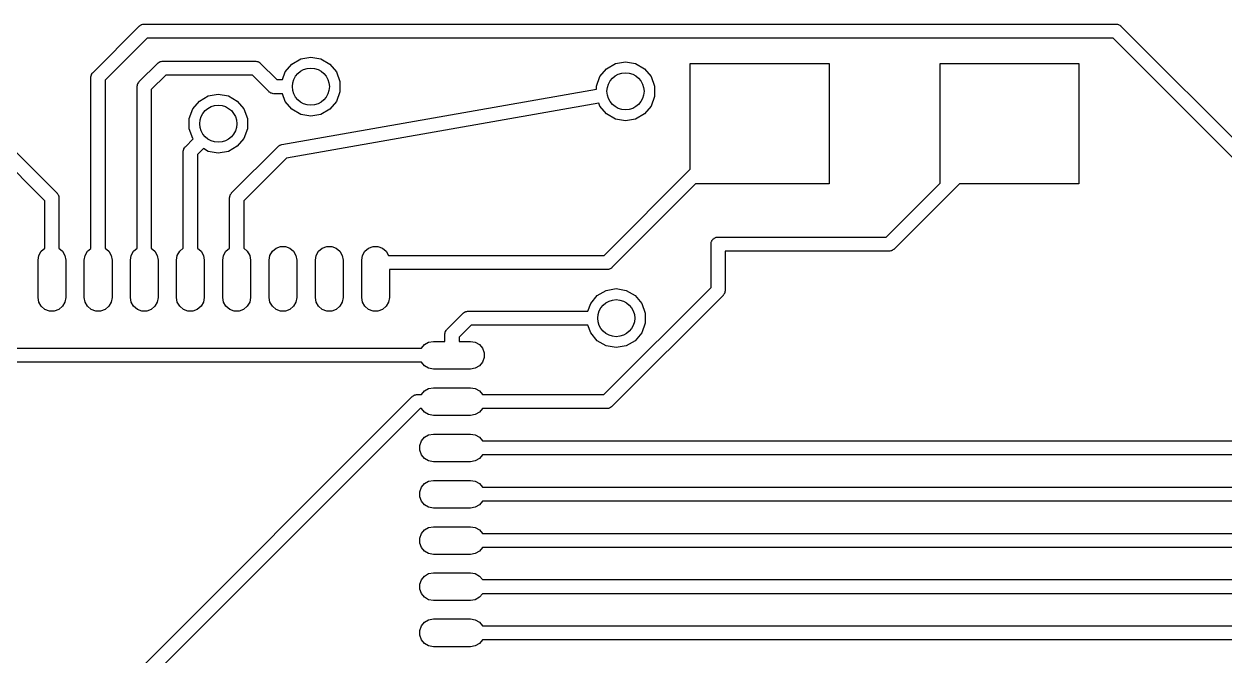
# Model space of a CAD drawing. Extents: x 16 to 277, y -108 to -11.
# Drawn here: x 145.7 to 158.68, y -50.25 to -43.42 of the extents above; entities that cross this region are included whole.
import ezdxf

# ---------------------------------------------------------------- set-up
doc = ezdxf.new("R2010")
doc.units = 0
doc.header["$MEASUREMENT"] = 0
doc.layers.add('BLACK', color=7, linetype='CONTINUOUS')

msp = doc.modelspace()

# ---------------------------------------------------------------- linework, layer by layer
at = {"layer": 'Black'}
for p, q in [((146.446, -43.9461), (146.946, -43.4461)), ((146.946, -43.4461), (146.949, -43.4442)), ((146.949, -43.4442), (146.951, -43.4416)), ((146.951, -43.4416), (146.96, -43.4367)), ((146.96, -43.4367), (146.968, -43.4309)), ((146.968, -43.4309), (146.971, -43.4301)), ((146.971, -43.4301), (146.974, -43.4284)), ((146.974, -43.4284), (146.984, -43.4267)), ((146.984, -43.4267), (146.993, -43.4241)), ((146.993, -43.4241), (146.997, -43.4244)), ((146.997, -43.4244), (147, -43.4238)), ((147, -43.4238), (148.5, -43.4238)), ((148.5, -43.4238), (157.5, -43.4238)), ((157.5, -43.4238), (157.503, -43.4244)), ((157.503, -43.4244), (157.507, -43.4241)), ((157.507, -43.4241), (157.516, -43.4267)), ((157.516, -43.4267), (157.526, -43.4284)), ((157.526, -43.4284), (157.529, -43.4301)), ((157.529, -43.4301), (157.532, -43.4309)), ((157.532, -43.4309), (157.54, -43.4367)), ((157.54, -43.4367), (157.549, -43.4416)), ((157.549, -43.4416), (157.551, -43.4442)), ((157.551, -43.4442), (157.554, -43.4461)), ((157.554, -43.4461), (160.032, -45.9238)), ((147.032, -43.5762), (146.576, -44.0316)), ((148.5, -43.5762), (147.032, -43.5762)), ((157.468, -43.5762), (148.5, -43.5762)), ((159.946, -46.0539), (157.468, -43.5762)), ((146.946, -44.0461), (147.146, -43.8461)), ((147.146, -43.8461), (147.149, -43.8442)), ((147.149, -43.8442), (147.151, -43.8416)), ((147.151, -43.8416), (147.16, -43.8366)), ((147.16, -43.8366), (147.168, -43.8309)), ((147.168, -43.8309), (147.171, -43.8301)), ((147.171, -43.8301), (147.174, -43.8284)), ((147.174, -43.8284), (147.184, -43.8267)), ((147.184, -43.8267), (147.193, -43.8241)), ((147.193, -43.8241), (147.197, -43.8244)), ((147.197, -43.8244), (147.2, -43.8238)), ((147.2, -43.8238), (148.2, -43.8238)), ((148.2, -43.8238), (148.203, -43.8244)), ((148.203, -43.8244), (148.207, -43.8241)), ((148.207, -43.8241), (148.216, -43.8267)), ((148.216, -43.8267), (148.226, -43.8284)), ((148.226, -43.8284), (148.229, -43.8301)), ((148.229, -43.8301), (148.232, -43.8309)), ((148.232, -43.8309), (148.24, -43.8367)), ((148.24, -43.8367), (148.249, -43.8416)), ((148.249, -43.8416), (148.251, -43.8442)), ((148.251, -43.8442), (148.254, -43.8461)), ((148.254, -43.8461), (148.432, -44.0238)), ((148.524, -43.9406), (148.595, -43.8559)), ((148.595, -43.8559), (148.691, -43.8005)), ((148.691, -43.8005), (148.8, -43.7813)), ((148.8, -43.7813), (148.909, -43.8005)), ((148.909, -43.8005), (149.005, -43.8559)), ((149.005, -43.8559), (149.076, -43.9406)), ((151.995, -43.9059), (152.091, -43.8505)), ((152.091, -43.8505), (152.2, -43.8313)), ((152.2, -43.8313), (152.309, -43.8505)), ((152.309, -43.8505), (152.405, -43.9059)), ((152.9, -44.9922), (152.9, -43.85)), ((152.9, -43.85), (154.4, -43.85)), ((154.4, -43.85), (154.4, -45.15)), ((155.6, -45.1422), (155.6, -43.85)), ((155.6, -43.85), (157.1, -43.85)), ((157.1, -43.85), (157.1, -45.15)), ((144.704, -43.8961), (146.056, -45.2479)), ((146.424, -43.9934), (146.427, -43.9837)), ((146.424, -43.9967), (146.424, -43.9934)), ((146.427, -43.9837), (146.428, -43.9739)), ((146.428, -43.9739), (146.43, -43.971)), ((146.43, -43.971), (146.431, -43.9678)), ((146.431, -43.9678), (146.437, -43.9596)), ((146.437, -43.9596), (146.442, -43.951)), ((146.442, -43.951), (146.444, -43.9489)), ((146.444, -43.9489), (146.446, -43.9461)), ((147.232, -43.9762), (147.076, -44.1316)), ((148.168, -43.9762), (147.232, -43.9762)), ((148.346, -44.1539), (148.168, -43.9762)), ((148.494, -44.0238), (148.524, -43.9406)), ((149.076, -43.9406), (149.114, -44.0447)), ((151.886, -44.0947), (151.924, -43.9906)), ((151.924, -43.9906), (151.995, -43.9059)), ((152.405, -43.9059), (152.476, -43.9906)), ((152.476, -43.9906), (152.514, -44.0947)), ((145.926, -45.3333), (144.618, -44.0262)), ((146.424, -44), (146.424, -43.9967)), ((146.424, -45.5), (146.424, -44)), ((146.576, -44.0316), (146.576, -45.5)), ((146.924, -44.0934), (146.927, -44.0837)), ((146.924, -44.0967), (146.924, -44.0934)), ((146.924, -44.1), (146.924, -44.0967)), ((146.924, -45.5), (146.924, -44.1)), ((146.927, -44.0837), (146.928, -44.0739)), ((146.928, -44.0739), (146.93, -44.071)), ((146.93, -44.071), (146.931, -44.0678)), ((146.931, -44.0678), (146.937, -44.0596)), ((146.937, -44.0596), (146.942, -44.051)), ((146.942, -44.051), (146.944, -44.0489)), ((146.944, -44.0489), (146.946, -44.0461)), ((148.432, -44.0238), (148.494, -44.0238)), ((149.114, -44.0447), (149.114, -44.1553)), ((151.886, -44.1278), (151.886, -44.0947)), ((152.514, -44.0947), (152.514, -44.2053)), ((147.076, -44.1316), (147.076, -45.5)), ((147.595, -44.2559), (147.691, -44.2005)), ((147.691, -44.2005), (147.8, -44.1813)), ((147.8, -44.1813), (147.909, -44.2005)), ((147.909, -44.2005), (148.005, -44.2559)), ((148.349, -44.1558), (148.346, -44.1539)), ((148.351, -44.1584), (148.349, -44.1558)), ((148.36, -44.1634), (148.351, -44.1584)), ((148.368, -44.1691), (148.36, -44.1634)), ((148.371, -44.1699), (148.368, -44.1691)), ((148.374, -44.1716), (148.371, -44.1699)), ((148.384, -44.1733), (148.374, -44.1716)), ((148.393, -44.1759), (148.384, -44.1733)), ((148.397, -44.1756), (148.393, -44.1759)), ((148.4, -44.1762), (148.397, -44.1756)), ((148.494, -44.1762), (148.4, -44.1762)), ((148.487, -44.7249), (151.886, -44.1278)), ((148.524, -44.2594), (148.494, -44.1762)), ((149.114, -44.1553), (149.076, -44.2594)), ((152.514, -44.2053), (152.476, -44.3094)), ((147.486, -44.4447), (147.524, -44.3406)), ((147.524, -44.3406), (147.595, -44.2559)), ((148.005, -44.2559), (148.076, -44.3406)), ((148.076, -44.3406), (148.114, -44.4447)), ((148.595, -44.3441), (148.524, -44.2594)), ((151.913, -44.2779), (148.537, -44.8709)), ((148.691, -44.3995), (148.595, -44.3441)), ((149.005, -44.3441), (148.909, -44.3995)), ((149.076, -44.2594), (149.005, -44.3441)), ((151.924, -44.3094), (151.913, -44.2779)), ((151.995, -44.3941), (151.924, -44.3094)), ((152.476, -44.3094), (152.405, -44.3941)), ((147.486, -44.5553), (147.486, -44.4447)), ((148.114, -44.4447), (148.114, -44.5553)), ((148.8, -44.4187), (148.691, -44.3995)), ((148.909, -44.3995), (148.8, -44.4187)), ((152.091, -44.4495), (151.995, -44.3941)), ((152.2, -44.4687), (152.091, -44.4495)), ((152.309, -44.4495), (152.2, -44.4687)), ((152.405, -44.3941), (152.309, -44.4495)), ((147.524, -44.6594), (147.486, -44.5553)), ((148.114, -44.5553), (148.076, -44.6594)), ((147.428, -44.7732), (147.429, -44.77)), ((147.429, -44.77), (147.434, -44.7618)), ((147.434, -44.7618), (147.439, -44.7532)), ((147.439, -44.7532), (147.442, -44.751)), ((147.442, -44.751), (147.444, -44.7483)), ((147.444, -44.7483), (147.528, -44.6642)), ((147.528, -44.6642), (147.524, -44.6594)), ((147.639, -44.7692), (147.574, -44.8337)), ((147.691, -44.7995), (147.639, -44.7692)), ((148.005, -44.7441), (147.909, -44.7995)), ((147.944, -45.2479), (148.446, -44.7461)), ((148.076, -44.6594), (148.005, -44.7441)), ((148.446, -44.7461), (148.454, -44.7404)), ((148.454, -44.7404), (148.462, -44.734)), ((148.462, -44.734), (148.465, -44.7328)), ((148.465, -44.7328), (148.468, -44.7309)), ((148.468, -44.7309), (148.477, -44.7284)), ((148.477, -44.7284), (148.487, -44.7249)), ((147.422, -44.7955), (147.425, -44.7859)), ((147.422, -44.7989), (147.422, -44.7955)), ((147.422, -44.8022), (147.422, -44.7989)), ((147.422, -45.8457), (147.422, -44.8022)), ((147.425, -44.7859), (147.426, -44.7761)), ((147.426, -44.7761), (147.428, -44.7732)), ((147.574, -44.8337), (147.574, -45.8457)), ((147.8, -44.8187), (147.691, -44.7995)), ((147.909, -44.7995), (147.8, -44.8187)), ((148.537, -44.8709), (148.074, -45.3333)), ((151.968, -45.9238), (152.9, -44.9922)), ((152.958, -45.15), (152.054, -46.0539)), ((154.4, -45.15), (152.958, -45.15)), ((155.018, -45.7238), (155.6, -45.1422)), ((155.808, -45.15), (155.104, -45.8539)), ((157.1, -45.15), (155.808, -45.15)), ((146.056, -45.2479), (146.058, -45.2506)), ((146.058, -45.2506), (146.06, -45.2528)), ((146.06, -45.2528), (146.065, -45.2614)), ((146.065, -45.2614), (146.071, -45.2696)), ((146.071, -45.2696), (146.072, -45.2728)), ((146.072, -45.2728), (146.073, -45.2757)), ((146.073, -45.2757), (146.075, -45.2855)), ((146.075, -45.2855), (146.078, -45.2951)), ((147.922, -45.2951), (147.925, -45.2855)), ((147.925, -45.2855), (147.927, -45.2757)), ((147.927, -45.2757), (147.928, -45.2728)), ((147.928, -45.2728), (147.929, -45.2696)), ((147.929, -45.2696), (147.935, -45.2614)), ((147.935, -45.2614), (147.94, -45.2528)), ((147.94, -45.2528), (147.942, -45.2506)), ((147.942, -45.2506), (147.944, -45.2479)), ((145.926, -45.8457), (145.926, -45.3333)), ((146.078, -45.2951), (146.077, -45.2985)), ((146.077, -45.2985), (146.078, -45.3018)), ((146.078, -45.3018), (146.078, -45.8457)), ((147.923, -45.2985), (147.922, -45.2951)), ((147.922, -45.3018), (147.923, -45.2985)), ((147.922, -45.8457), (147.922, -45.3018)), ((148.074, -45.3333), (148.074, -45.8457)), ((146.424, -45.8475), (146.424, -45.5)), ((146.576, -45.5), (146.576, -45.8443)), ((146.924, -45.8457), (146.924, -45.5)), ((147.076, -45.5), (147.076, -45.8457)), ((153.124, -45.8), (153.125, -45.7934)), ((153.124, -46.2684), (153.124, -45.8)), ((153.125, -45.7868), (153.127, -45.7805)), ((153.125, -45.7934), (153.125, -45.7868)), ((153.127, -45.7805), (153.128, -45.7739)), ((153.128, -45.7739), (153.132, -45.7682)), ((153.132, -45.7682), (153.134, -45.7619)), ((153.134, -45.7619), (153.138, -45.7568)), ((153.138, -45.7568), (153.142, -45.751)), ((153.142, -45.751), (153.147, -45.7467)), ((153.147, -45.7467), (153.151, -45.7416)), ((153.151, -45.7416), (153.157, -45.7383)), ((153.157, -45.7383), (153.162, -45.734)), ((153.162, -45.734), (153.168, -45.7317)), ((153.168, -45.7317), (153.174, -45.7284)), ((153.174, -45.7284), (153.181, -45.7272)), ((153.181, -45.7272), (153.187, -45.725)), ((153.187, -45.725), (153.193, -45.725)), ((153.193, -45.725), (153.2, -45.7238)), ((153.2, -45.7238), (155.018, -45.7238)), ((145.852, -45.9744), (145.861, -45.9232)), ((145.861, -45.9232), (145.887, -45.8781)), ((145.887, -45.8781), (145.926, -45.8457)), ((146.078, -45.8457), (146.117, -45.8781)), ((146.117, -45.8781), (146.143, -45.9232)), ((146.143, -45.9232), (146.152, -45.9744)), ((146.352, -45.9744), (146.361, -45.9232)), ((146.361, -45.9232), (146.387, -45.8781)), ((146.387, -45.8781), (146.424, -45.8475)), ((146.576, -45.8443), (146.577, -45.8446)), ((146.577, -45.8446), (146.617, -45.8781)), ((146.617, -45.8781), (146.643, -45.9232)), ((146.643, -45.9232), (146.652, -45.9744)), ((146.85, -45.9744), (146.859, -45.9232)), ((146.859, -45.9232), (146.885, -45.8781)), ((146.885, -45.8781), (146.924, -45.8457)), ((147.076, -45.8457), (147.115, -45.8781)), ((147.115, -45.8781), (147.141, -45.9232)), ((147.141, -45.9232), (147.15, -45.9744)), ((147.348, -45.9744), (147.357, -45.9232)), ((147.357, -45.9232), (147.383, -45.8781)), ((147.383, -45.8781), (147.422, -45.8457)), ((147.574, -45.8457), (147.613, -45.8781)), ((147.613, -45.8781), (147.639, -45.9232)), ((147.639, -45.9232), (147.648, -45.9744)), ((147.848, -45.9744), (147.857, -45.9232)), ((147.857, -45.9232), (147.883, -45.8781)), ((147.883, -45.8781), (147.922, -45.8457)), ((148.074, -45.8457), (148.113, -45.8781)), ((148.113, -45.8781), (148.139, -45.9232)), ((148.139, -45.9232), (148.148, -45.9744)), ((148.349, -45.9744), (148.358, -45.9232)), ((148.358, -45.9232), (148.384, -45.8781)), ((148.384, -45.8781), (148.424, -45.8446)), ((148.424, -45.8446), (148.473, -45.8268)), ((148.473, -45.8268), (148.525, -45.8268)), ((148.525, -45.8268), (148.574, -45.8446)), ((148.574, -45.8446), (148.613, -45.8781)), ((148.613, -45.8781), (148.639, -45.9232)), ((148.639, -45.9232), (148.648, -45.9744)), ((148.849, -45.9744), (148.858, -45.9232)), ((148.858, -45.9232), (148.884, -45.8781)), ((148.884, -45.8781), (148.924, -45.8446)), ((148.924, -45.8446), (148.973, -45.8268)), ((148.973, -45.8268), (149.025, -45.8268)), ((149.025, -45.8268), (149.074, -45.8446)), ((149.074, -45.8446), (149.114, -45.8781)), ((149.114, -45.8781), (149.14, -45.9232)), ((149.14, -45.9232), (149.149, -45.9744)), ((149.35, -45.9744), (149.359, -45.9232)), ((149.359, -45.9232), (149.385, -45.8781)), ((149.385, -45.8781), (149.424, -45.8446)), ((149.424, -45.8446), (149.473, -45.8268)), ((149.473, -45.8268), (149.525, -45.8268)), ((149.525, -45.8268), (149.574, -45.8446)), ((149.574, -45.8446), (149.614, -45.8781)), ((149.614, -45.8781), (149.64, -45.9232)), ((149.64, -45.9232), (149.64, -45.9238)), ((149.64, -45.9238), (151.968, -45.9238)), ((155.05, -45.8762), (153.276, -45.8762)), ((153.276, -45.8762), (153.276, -46.3)), ((155.053, -45.8756), (155.05, -45.8762)), ((155.057, -45.8759), (155.053, -45.8756)), ((155.066, -45.8733), (155.057, -45.8759)), ((155.076, -45.8716), (155.066, -45.8733)), ((155.079, -45.8699), (155.076, -45.8716)), ((155.082, -45.8691), (155.079, -45.8699)), ((155.09, -45.8633), (155.082, -45.8691)), ((155.099, -45.8584), (155.09, -45.8633)), ((155.101, -45.8558), (155.099, -45.8584)), ((155.104, -45.8539), (155.101, -45.8558)), ((145.852, -46.3759), (145.852, -45.9744)), ((146.152, -45.9744), (146.152, -46.3759)), ((146.352, -46.3759), (146.352, -45.9744)), ((146.652, -45.9744), (146.652, -46.3759)), ((146.85, -46.3759), (146.85, -45.9744)), ((147.15, -45.9744), (147.15, -46.3759)), ((147.348, -46.3759), (147.348, -45.9744)), ((147.648, -45.9744), (147.648, -46.3759)), ((147.848, -46.3759), (147.848, -45.9744)), ((148.148, -45.9744), (148.148, -46.3759)), ((148.349, -46.3759), (148.349, -45.9744)), ((148.648, -45.9744), (148.648, -46.3759)), ((148.849, -46.3759), (148.849, -45.9744)), ((149.149, -45.9744), (149.149, -46.3759)), ((149.35, -46.3759), (149.35, -45.9744)), ((152.029, -46.0699), (152.026, -46.0716)), ((152.032, -46.0691), (152.029, -46.0699)), ((152.04, -46.0633), (152.032, -46.0691)), ((152.049, -46.0584), (152.04, -46.0633)), ((152.051, -46.0558), (152.049, -46.0584)), ((152.054, -46.0539), (152.051, -46.0558)), ((152, -46.0762), (149.649, -46.0762)), ((149.649, -46.0762), (149.649, -46.3759)), ((152.003, -46.0756), (152, -46.0762)), ((152.007, -46.0759), (152.003, -46.0756)), ((152.016, -46.0733), (152.007, -46.0759)), ((152.026, -46.0716), (152.016, -46.0733)), ((151.895, -46.3559), (151.991, -46.3005)), ((151.967, -47.4248), (153.124, -46.2684)), ((151.991, -46.3005), (152.1, -46.2813)), ((152.1, -46.2813), (152.209, -46.3005)), ((152.209, -46.3005), (152.305, -46.3559)), ((153.27, -46.329), (153.269, -46.3322)), ((153.272, -46.3261), (153.27, -46.329)), ((153.273, -46.3163), (153.272, -46.3261)), ((153.276, -46.3066), (153.273, -46.3163)), ((153.276, -46.3), (153.276, -46.3033)), ((153.276, -46.3033), (153.276, -46.3066)), ((145.861, -46.4271), (145.852, -46.3759)), ((145.887, -46.4722), (145.861, -46.4271)), ((146.143, -46.4271), (146.117, -46.4722)), ((146.152, -46.3759), (146.143, -46.4271)), ((146.361, -46.4271), (146.352, -46.3759)), ((146.387, -46.4722), (146.361, -46.4271)), ((146.643, -46.4271), (146.617, -46.4722)), ((146.652, -46.3759), (146.643, -46.4271)), ((146.859, -46.4271), (146.85, -46.3759)), ((146.885, -46.4722), (146.859, -46.4271)), ((147.141, -46.4271), (147.115, -46.4722)), ((147.15, -46.3759), (147.141, -46.4271)), ((147.357, -46.4271), (147.348, -46.3759)), ((147.383, -46.4722), (147.357, -46.4271)), ((147.639, -46.4271), (147.613, -46.4722)), ((147.648, -46.3759), (147.639, -46.4271)), ((147.857, -46.4271), (147.848, -46.3759)), ((147.883, -46.4722), (147.857, -46.4271)), ((148.139, -46.4271), (148.113, -46.4722)), ((148.148, -46.3759), (148.139, -46.4271)), ((148.358, -46.4271), (148.349, -46.3759)), ((148.384, -46.4722), (148.358, -46.4271)), ((148.639, -46.4271), (148.613, -46.4722)), ((148.648, -46.3759), (148.639, -46.4271)), ((148.858, -46.4271), (148.849, -46.3759)), ((148.884, -46.4722), (148.858, -46.4271)), ((149.14, -46.4271), (149.114, -46.4722)), ((149.149, -46.3759), (149.14, -46.4271)), ((149.359, -46.4271), (149.35, -46.3759)), ((149.385, -46.4722), (149.359, -46.4271)), ((149.64, -46.4271), (149.614, -46.4722)), ((149.649, -46.3759), (149.64, -46.4271)), ((151.794, -46.5238), (151.824, -46.4406)), ((151.824, -46.4406), (151.895, -46.3559)), ((153.254, -46.3539), (152.053, -47.5549)), ((152.305, -46.3559), (152.376, -46.4406)), ((152.376, -46.4406), (152.414, -46.5447)), ((153.256, -46.3511), (153.254, -46.3539)), ((153.258, -46.349), (153.256, -46.3511)), ((153.263, -46.3404), (153.258, -46.349)), ((153.269, -46.3322), (153.263, -46.3404)), ((145.927, -46.5056), (145.887, -46.4722)), ((145.976, -46.5234), (145.927, -46.5056)), ((146.028, -46.5234), (145.976, -46.5234)), ((146.077, -46.5056), (146.028, -46.5234)), ((146.117, -46.4722), (146.077, -46.5056)), ((146.427, -46.5056), (146.387, -46.4722)), ((146.476, -46.5234), (146.427, -46.5056)), ((146.528, -46.5234), (146.476, -46.5234)), ((146.577, -46.5056), (146.528, -46.5234)), ((146.617, -46.4722), (146.577, -46.5056)), ((146.925, -46.5056), (146.885, -46.4722)), ((146.974, -46.5234), (146.925, -46.5056)), ((147.026, -46.5234), (146.974, -46.5234)), ((147.075, -46.5056), (147.026, -46.5234)), ((147.115, -46.4722), (147.075, -46.5056)), ((147.423, -46.5056), (147.383, -46.4722)), ((147.472, -46.5234), (147.423, -46.5056)), ((147.524, -46.5234), (147.472, -46.5234)), ((147.573, -46.5056), (147.524, -46.5234)), ((147.613, -46.4722), (147.573, -46.5056)), ((147.923, -46.5056), (147.883, -46.4722)), ((147.972, -46.5234), (147.923, -46.5056)), ((148.024, -46.5234), (147.972, -46.5234)), ((148.073, -46.5056), (148.024, -46.5234)), ((148.113, -46.4722), (148.073, -46.5056)), ((148.424, -46.5056), (148.384, -46.4722)), ((148.473, -46.5234), (148.424, -46.5056)), ((148.525, -46.5234), (148.473, -46.5234)), ((148.574, -46.5056), (148.525, -46.5234)), ((148.613, -46.4722), (148.574, -46.5056)), ((148.924, -46.5056), (148.884, -46.4722)), ((148.973, -46.5234), (148.924, -46.5056)), ((149.025, -46.5234), (148.973, -46.5234)), ((149.074, -46.5056), (149.025, -46.5234)), ((149.114, -46.4722), (149.074, -46.5056)), ((149.424, -46.5056), (149.385, -46.4722)), ((149.473, -46.5234), (149.424, -46.5056)), ((149.525, -46.5234), (149.473, -46.5234)), ((149.574, -46.5056), (149.525, -46.5234)), ((149.614, -46.4722), (149.574, -46.5056)), ((150.271, -46.7213), (150.446, -46.5461)), ((150.446, -46.5461), (150.449, -46.5442)), ((150.449, -46.5442), (150.451, -46.5416)), ((150.451, -46.5416), (150.46, -46.5366)), ((150.46, -46.5366), (150.468, -46.5309)), ((150.468, -46.5309), (150.471, -46.5301)), ((150.471, -46.5301), (150.474, -46.5284)), ((150.474, -46.5284), (150.484, -46.5267)), ((150.484, -46.5267), (150.493, -46.5241)), ((150.493, -46.5241), (150.497, -46.5244)), ((150.497, -46.5244), (150.5, -46.5238)), ((150.5, -46.5238), (151.794, -46.5238)), ((152.414, -46.5447), (152.414, -46.6553)), ((150.532, -46.6762), (150.401, -46.8067)), ((151.794, -46.6762), (150.532, -46.6762)), ((151.824, -46.7594), (151.794, -46.6762)), ((152.414, -46.6553), (152.376, -46.7594)), ((150.249, -46.7685), (150.252, -46.7589)), ((150.249, -46.7718), (150.249, -46.7685)), ((150.249, -46.7751), (150.249, -46.7718)), ((150.249, -46.8508), (150.249, -46.7751)), ((150.252, -46.7589), (150.253, -46.7491)), ((150.253, -46.7491), (150.255, -46.7462)), ((150.255, -46.7462), (150.256, -46.7429)), ((150.256, -46.7429), (150.262, -46.7348)), ((150.262, -46.7348), (150.266, -46.7262)), ((150.266, -46.7262), (150.269, -46.724)), ((150.269, -46.724), (150.271, -46.7213)), ((150.401, -46.8067), (150.401, -46.8508)), ((151.895, -46.8441), (151.824, -46.7594)), ((151.991, -46.8995), (151.895, -46.8441)), ((152.305, -46.8441), (152.209, -46.8995)), ((152.376, -46.7594), (152.305, -46.8441)), ((145.076, -46.9238), (149.996, -46.9238)), ((149.996, -46.9238), (150.028, -46.8858)), ((150.028, -46.8858), (150.073, -46.8598)), ((150.073, -46.8598), (150.124, -46.8508)), ((150.124, -46.8508), (150.249, -46.8508)), ((150.401, -46.8508), (150.526, -46.8508)), ((150.526, -46.8508), (150.577, -46.8598)), ((150.577, -46.8598), (150.622, -46.8858)), ((150.622, -46.8858), (150.655, -46.9257)), ((150.655, -46.9257), (150.673, -46.9746)), ((150.673, -46.9746), (150.673, -47.0267)), ((152.1, -46.9187), (151.991, -46.8995)), ((152.209, -46.8995), (152.1, -46.9187)), ((149.995, -47.0762), (145, -47.0762)), ((150.028, -47.1154), (149.995, -47.0762)), ((150.655, -47.0756), (150.622, -47.1154)), ((150.673, -47.0267), (150.655, -47.0756)), ((150.073, -47.1415), (150.028, -47.1154)), ((150.124, -47.1505), (150.073, -47.1415)), ((150.526, -47.1505), (150.124, -47.1505)), ((150.577, -47.1415), (150.526, -47.1505)), ((150.622, -47.1154), (150.577, -47.1415)), ((150.028, -47.3862), (150.073, -47.3602)), ((150.073, -47.3602), (150.124, -47.3512)), ((150.124, -47.3512), (150.526, -47.3512)), ((150.526, -47.3512), (150.577, -47.3602)), ((150.577, -47.3602), (150.622, -47.3862)), ((146.918, -50.4238), (149.895, -47.4471)), ((149.895, -47.4471), (149.898, -47.4452)), ((149.898, -47.4452), (149.9, -47.4426)), ((149.9, -47.4426), (149.909, -47.4377)), ((149.909, -47.4377), (149.917, -47.432)), ((149.917, -47.432), (149.92, -47.4311)), ((149.92, -47.4311), (149.923, -47.4294)), ((149.923, -47.4294), (149.933, -47.4277)), ((149.933, -47.4277), (149.942, -47.4251)), ((149.942, -47.4251), (149.946, -47.4254)), ((149.946, -47.4254), (149.949, -47.4248)), ((149.949, -47.4248), (149.995, -47.4248)), ((149.995, -47.4248), (150.028, -47.3862)), ((150.622, -47.3862), (150.654, -47.4248)), ((150.654, -47.4248), (151.967, -47.4248)), ((149.981, -47.5772), (147.083, -50.475)), ((149.995, -47.5772), (149.981, -47.5772)), ((150.028, -47.6158), (149.995, -47.5772)), ((150.073, -47.6418), (150.028, -47.6158)), ((150.622, -47.6158), (150.577, -47.6418)), ((150.654, -47.5772), (150.622, -47.6158)), ((151.999, -47.5772), (150.654, -47.5772)), ((152.002, -47.5766), (151.999, -47.5772)), ((152.006, -47.5769), (152.002, -47.5766)), ((152.015, -47.5744), (152.006, -47.5769)), ((152.025, -47.5726), (152.015, -47.5744)), ((152.028, -47.5709), (152.025, -47.5726)), ((152.031, -47.5701), (152.028, -47.5709)), ((152.039, -47.5644), (152.031, -47.5701)), ((152.048, -47.5594), (152.039, -47.5644)), ((152.05, -47.5568), (152.048, -47.5594)), ((152.053, -47.5549), (152.05, -47.5568)), ((150.124, -47.6509), (150.073, -47.6418)), ((150.526, -47.6509), (150.124, -47.6509)), ((150.577, -47.6418), (150.526, -47.6509)), ((149.994, -47.9265), (150.028, -47.8866)), ((150.028, -47.8866), (150.073, -47.8606)), ((150.073, -47.8606), (150.124, -47.8515)), ((150.124, -47.8515), (150.526, -47.8515)), ((150.526, -47.8515), (150.577, -47.8606)), ((150.577, -47.8606), (150.622, -47.8866)), ((150.622, -47.8866), (150.654, -47.9252)), ((149.977, -47.9754), (149.994, -47.9265)), ((149.977, -48.0274), (149.977, -47.9754)), ((150.654, -47.9252), (160.167, -47.9252)), ((149.994, -48.0763), (149.977, -48.0274)), ((150.028, -48.1162), (149.994, -48.0763)), ((150.073, -48.1422), (150.028, -48.1162)), ((150.124, -48.1513), (150.073, -48.1422)), ((150.577, -48.1422), (150.526, -48.1513)), ((150.622, -48.1162), (150.577, -48.1422)), ((150.654, -48.0776), (150.622, -48.1162)), ((160.199, -48.0776), (150.654, -48.0776)), ((150.526, -48.1513), (150.124, -48.1513)), ((149.994, -48.4268), (150.028, -48.387)), ((150.028, -48.387), (150.073, -48.361)), ((150.073, -48.361), (150.124, -48.3519)), ((150.124, -48.3519), (150.526, -48.3519)), ((150.526, -48.3519), (150.577, -48.361)), ((150.577, -48.361), (150.622, -48.387)), ((150.622, -48.387), (150.654, -48.4256)), ((149.977, -48.4758), (149.994, -48.4268)), ((149.977, -48.5278), (149.977, -48.4758)), ((149.994, -48.5767), (149.977, -48.5278)), ((150.654, -48.4256), (157.5, -48.4256)), ((157.5, -48.4256), (157.538, -48.4256)), ((157.538, -48.4256), (157.543, -48.4241)), ((157.543, -48.4241), (157.56, -48.4256)), ((157.56, -48.4256), (160.367, -48.4256)), ((150.028, -48.6166), (149.994, -48.5767)), ((150.073, -48.6426), (150.028, -48.6166)), ((150.124, -48.6516), (150.073, -48.6426)), ((150.526, -48.6516), (150.124, -48.6516)), ((150.577, -48.6426), (150.526, -48.6516)), ((150.622, -48.6166), (150.577, -48.6426)), ((150.654, -48.578), (150.622, -48.6166)), ((157.5, -48.578), (150.654, -48.578)), ((157.548, -48.578), (157.5, -48.578)), ((160.398, -48.578), (157.548, -48.578)), ((149.994, -48.9272), (150.028, -48.8874)), ((150.028, -48.8874), (150.073, -48.8613)), ((150.073, -48.8613), (150.124, -48.8523)), ((150.124, -48.8523), (150.526, -48.8523)), ((150.526, -48.8523), (150.577, -48.8613)), ((150.577, -48.8613), (150.622, -48.8874)), ((150.622, -48.8874), (150.654, -48.926)), ((149.977, -48.9761), (149.994, -48.9272)), ((149.977, -49.0282), (149.977, -48.9761)), ((149.994, -49.0771), (149.977, -49.0282)), ((150.654, -48.926), (160.666, -48.926)), ((150.028, -49.117), (149.994, -49.0771)), ((150.073, -49.143), (150.028, -49.117)), ((150.124, -49.152), (150.073, -49.143)), ((150.526, -49.152), (150.124, -49.152)), ((150.577, -49.143), (150.526, -49.152)), ((150.622, -49.117), (150.577, -49.143)), ((150.654, -49.0784), (150.622, -49.117)), ((160.698, -49.0784), (150.654, -49.0784)), ((149.977, -49.474), (149.994, -49.4251)), ((149.994, -49.4251), (150.028, -49.3852)), ((150.028, -49.3852), (150.073, -49.3592)), ((150.073, -49.3592), (150.124, -49.3501)), ((150.124, -49.3501), (150.526, -49.3501)), ((150.526, -49.3501), (150.577, -49.3592)), ((150.577, -49.3592), (150.622, -49.3852)), ((150.622, -49.3852), (150.654, -49.4238)), ((150.654, -49.4238), (161.018, -49.4238)), ((149.977, -49.526), (149.977, -49.474)), ((149.994, -49.5749), (149.977, -49.526)), ((150.028, -49.6148), (149.994, -49.5749)), ((150.073, -49.6408), (150.028, -49.6148)), ((150.124, -49.6499), (150.073, -49.6408)), ((150.526, -49.6499), (150.124, -49.6499)), ((150.577, -49.6408), (150.526, -49.6499)), ((150.622, -49.6148), (150.577, -49.6408)), ((150.654, -49.5762), (150.622, -49.6148)), ((161.05, -49.5762), (150.654, -49.5762)), ((149.977, -49.9718), (149.994, -49.9229)), ((149.994, -49.9229), (150.028, -49.883)), ((150.028, -49.883), (150.073, -49.857)), ((150.073, -49.857), (150.124, -49.848)), ((150.124, -49.848), (150.526, -49.848)), ((150.526, -49.848), (150.577, -49.857)), ((150.577, -49.857), (150.622, -49.883)), ((150.622, -49.883), (150.654, -49.9216)), ((150.654, -49.9216), (161.371, -49.9216)), ((149.977, -50.0239), (149.977, -49.9718)), ((149.994, -50.0728), (149.977, -50.0239)), ((150.028, -50.1126), (149.994, -50.0728)), ((150.654, -50.074), (150.622, -50.1126)), ((161.402, -50.074), (150.654, -50.074)), ((150.073, -50.1387), (150.028, -50.1126)), ((150.124, -50.1477), (150.073, -50.1387)), ((150.526, -50.1477), (150.124, -50.1477)), ((150.577, -50.1387), (150.526, -50.1477)), ((150.622, -50.1126), (150.577, -50.1387))]:
    msp.add_line(p, q, dxfattribs=at)
for centre in [(148.8, -44.1), (152.2, -44.15), (147.8, -44.5), (152.1, -46.6)]:
    msp.add_circle(centre, 0.2, dxfattribs=at)

doc.saveas('drawing.dxf')
